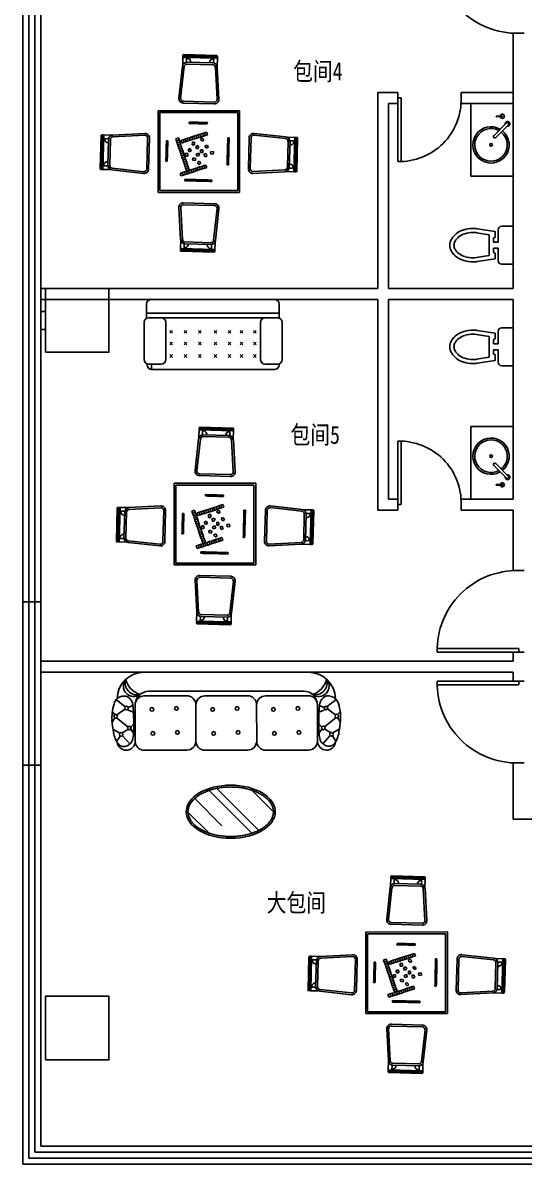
# Model space of a CAD drawing. Header units: millimetres. Extents: x 2680932 to 6187768, y 127588 to 383208.
# Drawn here: x 3069029 to 3074559, y 154127 to 166707 of the extents above; entities that cross this region are included whole.
import ezdxf

# ---------------------------------------------------------------- set-up
doc = ezdxf.new("R2010")
doc.units = ezdxf.units.MM
doc.header["$LTSCALE"] = 20
for name, color, linetype in [('3', 3, 'Continuous'), ('COLUMN', 9, 'Continuous'), ('CURTWALL', 4, 'Continuous'), ('WALL', 3, 'Continuous'), ('家具内线', 36, 'Continuous'), ('家具外线', 255, 'Continuous'), ('标注', 6, 'Continuous'), ('门窗', 73, 'Continuous')]:
    doc.layers.add(name, color=color, linetype=linetype)
doc.styles.add('DIM_FONT', font='simplex.shx', dxfattribs={"width": 0.8})
doc.styles.get("Standard").update_dxf_attribs({"font": '', "width": 0.8})
doc.styles.get('Standard').set_extended_font_data('YouYuan')

# ---------------------------------------------------------------- blocks, each defined once
blk = doc.blocks.new('_FZH')
blk.add_lwpolyline([(-0.5, -0.5), (0.5, -0.5), (0.5, 0.5), (-0.5, 0.5)], close=True)
blk = doc.blocks.new('MK-JJ-0519')
at = {"layer": '家具内线'}
for p, q in [((-127327, 69052), (-127051, 69313)), ((-127321, 69045), (-127045, 69307)), ((-127316, 69039), (-127040, 69301)), ((-127228, 69013), (-127021, 69209)), ((-127115, 69263), (-127094, 69241)), ((-126719, 68975), (-126981, 69210)), ((-126151, 68983), (-125876, 69203)), ((-125836, 69200), (-125640, 68994)), ((-125809, 69288), (-125548, 69012)), ((-125804, 69294), (-125542, 69018)), ((-125797, 69299), (-125536, 69023)), ((-125738, 69247), (-125760, 69226)), ((-127275, 69111), (-127254, 69089)), ((-125586, 69087), (-125608, 69066)), ((-127011, 68698), (-127231, 68973)), ((-126425, 69034), (-127033, 68426)), ((-126425, 69034), (-125817, 68426)), ((-126154, 68939), (-125918, 68691)), ((-125874, 68691), (-125639, 68953)), ((-126967, 68695), (-126719, 68930)), ((-126685, 68676), (-126667, 68693)), ((-126667, 68693), (-126649, 68710)), ((-126657, 68682), (-126667, 68693)), ((-126667, 68693), (-126657, 68682)), ((-126639, 68699), (-126657, 68682)), ((-126649, 68710), (-126631, 68727)), ((-126639, 68699), (-126649, 68710)), ((-126649, 68710), (-126639, 68699)), ((-126620, 68716), (-126639, 68699)), ((-126631, 68727), (-126613, 68744)), ((-126620, 68716), (-126631, 68727)), ((-126631, 68727), (-126620, 68716)), ((-126602, 68734), (-126620, 68716)), ((-126613, 68744), (-126594, 68762)), ((-126602, 68734), (-126613, 68744)), ((-126613, 68744), (-126602, 68734)), ((-126584, 68751), (-126602, 68734)), ((-126584, 68751), (-126594, 68762)), ((-126594, 68762), (-126584, 68751)), ((-126515, 68684), (-126504, 68706)), ((-126504, 68706), (-126477, 68693)), ((-126477, 68693), (-126504, 68706)), ((-126477, 68693), (-126488, 68671)), ((-126281, 68720), (-126270, 68730)), ((-126270, 68730), (-126281, 68720)), ((-126264, 68702), (-126281, 68720)), ((-126270, 68730), (-126253, 68712)), ((-126264, 68702), (-126253, 68712)), ((-126253, 68712), (-126264, 68702)), ((-126247, 68683), (-126264, 68702)), ((-126253, 68712), (-126236, 68694)), ((-126247, 68683), (-126236, 68694)), ((-126236, 68694), (-126247, 68683)), ((-126236, 68694), (-126218, 68676)), ((-126758, 68607), (-126740, 68624)), ((-126747, 68596), (-126758, 68607)), ((-126758, 68607), (-126747, 68596)), ((-126729, 68613), (-126747, 68596)), ((-126740, 68624), (-126721, 68641)), ((-126729, 68613), (-126740, 68624)), ((-126740, 68624), (-126729, 68613)), ((-126711, 68630), (-126729, 68613)), ((-126721, 68641), (-126703, 68658)), ((-126711, 68630), (-126721, 68641)), ((-126721, 68641), (-126711, 68630)), ((-126693, 68648), (-126711, 68630)), ((-126703, 68658), (-126685, 68676)), ((-126693, 68648), (-126703, 68658)), ((-126703, 68658), (-126693, 68648)), ((-126675, 68665), (-126693, 68648)), ((-126675, 68665), (-126685, 68676)), ((-126685, 68676), (-126675, 68665)), ((-126657, 68682), (-126675, 68665)), ((-126581, 68549), (-126570, 68572)), ((-126570, 68572), (-126559, 68594)), ((-126570, 68572), (-126543, 68558)), ((-126543, 68558), (-126570, 68572)), ((-126559, 68594), (-126548, 68617)), ((-126559, 68594), (-126532, 68581)), ((-126532, 68581), (-126559, 68594)), ((-126548, 68617), (-126537, 68639)), ((-126548, 68617), (-126521, 68603)), ((-126521, 68603), (-126548, 68617)), ((-126532, 68581), (-126543, 68558)), ((-126537, 68639), (-126526, 68661)), ((-126537, 68639), (-126510, 68626)), ((-126510, 68626), (-126537, 68639)), ((-126521, 68603), (-126532, 68581)), ((-126526, 68661), (-126515, 68684)), ((-126526, 68661), (-126499, 68648)), ((-126499, 68648), (-126526, 68661)), ((-126510, 68626), (-126521, 68603)), ((-126515, 68684), (-126488, 68671)), ((-126488, 68671), (-126515, 68684)), ((-126499, 68648), (-126510, 68626)), ((-126488, 68671), (-126499, 68648)), ((-126492, 68625), (-126478, 68652)), ((-126469, 68614), (-126492, 68625)), ((-126478, 68652), (-126456, 68641)), ((-126456, 68641), (-126469, 68614)), ((-126469, 68614), (-126456, 68641)), ((-126447, 68602), (-126469, 68614)), ((-126456, 68641), (-126433, 68629)), ((-126433, 68629), (-126447, 68602)), ((-126447, 68602), (-126433, 68629)), ((-126425, 68591), (-126447, 68602)), ((-126433, 68629), (-126411, 68618)), ((-126411, 68618), (-126425, 68591)), ((-126425, 68591), (-126411, 68618)), ((-126403, 68580), (-126425, 68591)), ((-126411, 68618), (-126389, 68606)), ((-126389, 68606), (-126403, 68580)), ((-126403, 68580), (-126389, 68606)), ((-126380, 68568), (-126403, 68580)), ((-126389, 68606), (-126367, 68595)), ((-126367, 68595), (-126380, 68568)), ((-126380, 68568), (-126367, 68595)), ((-126358, 68557), (-126380, 68568)), ((-126367, 68595), (-126344, 68584)), ((-126344, 68584), (-126358, 68557)), ((-126358, 68557), (-126344, 68584)), ((-126344, 68584), (-126322, 68572)), ((-126322, 68572), (-126336, 68545)), ((-126336, 68545), (-126322, 68572)), ((-126322, 68572), (-126300, 68561)), ((-126229, 68665), (-126247, 68683)), ((-126229, 68665), (-126218, 68676)), ((-126218, 68676), (-126229, 68665)), ((-126212, 68647), (-126229, 68665)), ((-126218, 68676), (-126201, 68658)), ((-126212, 68647), (-126201, 68658)), ((-126201, 68658), (-126212, 68647)), ((-126195, 68629), (-126212, 68647)), ((-126201, 68658), (-126184, 68639)), ((-126195, 68629), (-126184, 68639)), ((-126184, 68639), (-126195, 68629)), ((-126178, 68611), (-126195, 68629)), ((-126184, 68639), (-126167, 68621)), ((-126178, 68611), (-126167, 68621)), ((-126167, 68621), (-126178, 68611)), ((-126161, 68593), (-126178, 68611)), ((-126167, 68621), (-126150, 68603)), ((-126161, 68593), (-126150, 68603)), ((-126150, 68603), (-126161, 68593)), ((-126143, 68575), (-126161, 68593)), ((-126150, 68603), (-126132, 68585)), ((-126143, 68575), (-126132, 68585)), ((-126132, 68585), (-126143, 68575)), ((-126648, 68415), (-126637, 68437)), ((-126637, 68437), (-126626, 68460)), ((-126637, 68437), (-126610, 68424)), ((-126610, 68424), (-126637, 68437)), ((-126626, 68460), (-126615, 68482)), ((-126626, 68460), (-126599, 68446)), ((-126599, 68446), (-126626, 68460)), ((-126615, 68482), (-126604, 68504)), ((-126615, 68482), (-126588, 68469)), ((-126588, 68469), (-126615, 68482)), ((-126599, 68446), (-126610, 68424)), ((-126604, 68504), (-126592, 68527)), ((-126604, 68504), (-126577, 68491)), ((-126577, 68491), (-126604, 68504)), ((-126588, 68469), (-126599, 68446)), ((-126592, 68527), (-126581, 68549)), ((-126592, 68527), (-126566, 68514)), ((-126566, 68514), (-126592, 68527)), ((-126577, 68491), (-126588, 68469)), ((-126581, 68549), (-126555, 68536)), ((-126555, 68536), (-126581, 68549)), ((-126566, 68514), (-126577, 68491)), ((-126555, 68536), (-126566, 68514)), ((-126564, 68495), (-126542, 68515)), ((-126546, 68477), (-126564, 68495)), ((-126543, 68558), (-126555, 68536)), ((-126525, 68497), (-126546, 68477)), ((-126542, 68515), (-126525, 68497)), ((-126502, 68498), (-126493, 68526)), ((-126479, 68490), (-126502, 68498)), ((-126493, 68526), (-126469, 68518)), ((-126469, 68518), (-126479, 68490)), ((-126423, 68529), (-126401, 68550)), ((-126406, 68511), (-126423, 68529)), ((-126422, 68477), (-126394, 68488)), ((-126412, 68454), (-126422, 68477)), ((-126384, 68465), (-126412, 68454)), ((-126384, 68532), (-126406, 68511)), ((-126401, 68550), (-126384, 68532)), ((-126394, 68488), (-126384, 68465)), ((-126336, 68545), (-126358, 68557)), ((-126314, 68534), (-126336, 68545)), ((-126317, 68508), (-126292, 68510)), ((-126314, 68478), (-126317, 68508)), ((-126300, 68561), (-126314, 68534)), ((-126314, 68534), (-126300, 68561)), ((-126291, 68523), (-126314, 68534)), ((-126290, 68480), (-126314, 68478)), ((-126300, 68561), (-126278, 68549)), ((-126292, 68510), (-126290, 68480)), ((-126278, 68549), (-126291, 68523)), ((-126291, 68523), (-126278, 68549)), ((-126269, 68511), (-126291, 68523)), ((-126278, 68549), (-126255, 68538)), ((-126255, 68538), (-126269, 68511)), ((-126269, 68511), (-126255, 68538)), ((-126247, 68500), (-126269, 68511)), ((-126255, 68538), (-126233, 68527)), ((-126233, 68527), (-126247, 68500)), ((-126247, 68500), (-126233, 68527)), ((-126225, 68488), (-126247, 68500)), ((-126233, 68527), (-126211, 68515)), ((-126211, 68515), (-126225, 68488)), ((-126225, 68488), (-126211, 68515)), ((-127033, 68426), (-126425, 67818)), ((-126751, 68318), (-126762, 68308)), ((-126762, 68308), (-126751, 68318)), ((-126754, 68375), (-126741, 68402)), ((-126732, 68364), (-126754, 68375)), ((-126751, 68318), (-126734, 68300)), ((-126741, 68402), (-126718, 68391)), ((-126732, 68364), (-126718, 68391)), ((-126718, 68391), (-126732, 68364)), ((-126710, 68353), (-126732, 68364)), ((-126718, 68391), (-126696, 68379)), ((-126710, 68353), (-126696, 68379)), ((-126696, 68379), (-126710, 68353)), ((-126687, 68341), (-126710, 68353)), ((-126696, 68379), (-126674, 68368)), ((-126687, 68341), (-126674, 68368)), ((-126674, 68368), (-126687, 68341)), ((-126665, 68330), (-126687, 68341)), ((-126674, 68368), (-126652, 68357)), ((-126670, 68370), (-126659, 68392)), ((-126670, 68370), (-126643, 68357)), ((-126643, 68357), (-126670, 68370)), ((-126665, 68330), (-126652, 68357)), ((-126652, 68357), (-126665, 68330)), ((-126643, 68318), (-126665, 68330)), ((-126659, 68392), (-126648, 68415)), ((-126659, 68392), (-126632, 68379)), ((-126632, 68379), (-126659, 68392)), ((-126652, 68357), (-126629, 68345)), ((-126648, 68415), (-126621, 68401)), ((-126621, 68401), (-126648, 68415)), ((-126632, 68379), (-126643, 68357)), ((-126643, 68318), (-126629, 68345)), ((-126629, 68345), (-126643, 68318)), ((-126621, 68307), (-126643, 68318)), ((-126621, 68401), (-126632, 68379)), ((-126629, 68345), (-126607, 68334)), ((-126610, 68424), (-126621, 68401)), ((-126621, 68307), (-126607, 68334)), ((-126607, 68334), (-126621, 68307)), ((-126607, 68334), (-126585, 68322)), ((-126598, 68296), (-126585, 68322)), ((-126585, 68322), (-126598, 68296)), ((-126585, 68322), (-126563, 68311)), ((-126576, 68284), (-126563, 68311)), ((-126563, 68311), (-126576, 68284)), ((-126563, 68311), (-126540, 68300)), ((-126540, 68409), (-126518, 68422)), ((-126524, 68383), (-126540, 68409)), ((-126503, 68396), (-126524, 68383)), ((-126524, 68320), (-126522, 68350)), ((-126499, 68318), (-126524, 68320)), ((-126522, 68350), (-126497, 68348)), ((-126518, 68422), (-126503, 68396)), ((-126497, 68348), (-126499, 68318)), ((-126477, 68404), (-126464, 68426)), ((-126451, 68389), (-126477, 68404)), ((-126464, 68426), (-126438, 68411)), ((-126438, 68411), (-126451, 68389)), ((-125817, 68426), (-126425, 67818)), ((-126420, 68338), (-126406, 68365)), ((-126398, 68326), (-126420, 68338)), ((-126419, 68405), (-126397, 68426)), ((-126401, 68387), (-126419, 68405)), ((-126406, 68365), (-126384, 68353)), ((-126380, 68408), (-126401, 68387)), ((-126384, 68353), (-126398, 68326)), ((-126397, 68426), (-126380, 68408)), ((-126351, 68311), (-126335, 68331)), ((-126328, 68292), (-126351, 68311)), ((-126342, 68414), (-126318, 68420)), ((-126334, 68385), (-126342, 68414)), ((-126335, 68331), (-126312, 68311)), ((-126310, 68391), (-126334, 68385)), ((-126312, 68311), (-126328, 68292)), ((-126318, 68420), (-126310, 68391)), ((-126745, 68290), (-126762, 68308)), ((-126734, 68300), (-126745, 68290)), ((-126745, 68290), (-126734, 68300)), ((-126727, 68272), (-126745, 68290)), ((-126734, 68300), (-126716, 68282)), ((-126716, 68282), (-126727, 68272)), ((-126727, 68272), (-126716, 68282)), ((-126710, 68254), (-126727, 68272)), ((-126716, 68282), (-126699, 68264)), ((-126699, 68264), (-126710, 68254)), ((-126710, 68254), (-126699, 68264)), ((-126693, 68235), (-126710, 68254)), ((-126699, 68264), (-126682, 68246)), ((-126682, 68246), (-126693, 68235)), ((-126693, 68235), (-126682, 68246)), ((-126676, 68217), (-126693, 68235)), ((-126682, 68246), (-126665, 68228)), ((-126665, 68228), (-126676, 68217)), ((-126676, 68217), (-126665, 68228)), ((-126658, 68199), (-126676, 68217)), ((-126665, 68228), (-126648, 68210)), ((-126648, 68210), (-126658, 68199)), ((-126658, 68199), (-126648, 68210)), ((-126641, 68181), (-126658, 68199)), ((-126648, 68210), (-126630, 68191)), ((-126630, 68191), (-126641, 68181)), ((-126641, 68181), (-126630, 68191)), ((-126630, 68191), (-126613, 68173)), ((-126598, 68296), (-126621, 68307)), ((-126576, 68284), (-126598, 68296)), ((-126554, 68273), (-126576, 68284)), ((-126554, 68273), (-126540, 68300)), ((-126540, 68300), (-126554, 68273)), ((-126532, 68261), (-126554, 68273)), ((-126540, 68300), (-126518, 68288)), ((-126532, 68261), (-126518, 68288)), ((-126518, 68288), (-126532, 68261)), ((-126509, 68250), (-126532, 68261)), ((-126518, 68288), (-126496, 68277)), ((-126509, 68250), (-126496, 68277)), ((-126496, 68277), (-126509, 68250)), ((-126487, 68239), (-126509, 68250)), ((-126496, 68277), (-126474, 68265)), ((-126487, 68239), (-126474, 68265)), ((-126474, 68265), (-126487, 68239)), ((-126236, 68170), (-126218, 68187)), ((-126218, 68187), (-126200, 68204)), ((-126218, 68187), (-126207, 68176)), ((-126207, 68176), (-126218, 68187)), ((-126189, 68193), (-126207, 68176)), ((-126200, 68204), (-126181, 68222)), ((-126200, 68204), (-126189, 68193)), ((-126189, 68193), (-126200, 68204)), ((-126171, 68211), (-126189, 68193)), ((-126181, 68222), (-126163, 68239)), ((-126181, 68222), (-126171, 68211)), ((-126171, 68211), (-126181, 68222)), ((-126153, 68228), (-126171, 68211)), ((-126163, 68239), (-126145, 68256)), ((-126163, 68239), (-126153, 68228)), ((-126153, 68228), (-126163, 68239)), ((-126135, 68245), (-126153, 68228)), ((-126145, 68256), (-126127, 68273)), ((-126145, 68256), (-126135, 68245)), ((-126135, 68245), (-126145, 68256)), ((-126117, 68262), (-126135, 68245)), ((-126127, 68273), (-126109, 68290)), ((-126127, 68273), (-126117, 68262)), ((-126117, 68262), (-126127, 68273)), ((-126098, 68279), (-126117, 68262)), ((-126109, 68290), (-126091, 68308)), ((-126109, 68290), (-126098, 68279)), ((-126098, 68279), (-126109, 68290)), ((-126080, 68297), (-126098, 68279)), ((-126091, 68308), (-126080, 68297)), ((-126080, 68297), (-126091, 68308)), ((-127002, 68130), (-127238, 67868)), ((-126723, 67882), (-126958, 68130)), ((-126624, 68163), (-126641, 68181)), ((-126613, 68173), (-126624, 68163)), ((-126624, 68163), (-126613, 68173)), ((-126607, 68145), (-126624, 68163)), ((-126613, 68173), (-126596, 68155)), ((-126596, 68155), (-126607, 68145)), ((-126607, 68145), (-126596, 68155)), ((-126590, 68127), (-126607, 68145)), ((-126596, 68155), (-126579, 68137)), ((-126579, 68137), (-126590, 68127)), ((-126590, 68127), (-126579, 68137)), ((-126572, 68108), (-126590, 68127)), ((-126579, 68137), (-126562, 68119)), ((-126562, 68119), (-126572, 68108)), ((-126572, 68108), (-126562, 68119)), ((-126555, 68090), (-126572, 68108)), ((-126562, 68119), (-126544, 68101)), ((-126544, 68101), (-126555, 68090)), ((-126555, 68090), (-126544, 68101)), ((-126308, 68101), (-126290, 68118)), ((-126308, 68101), (-126298, 68090)), ((-126298, 68090), (-126308, 68101)), ((-126280, 68107), (-126298, 68090)), ((-126290, 68118), (-126272, 68136)), ((-126290, 68118), (-126280, 68107)), ((-126280, 68107), (-126290, 68118)), ((-126262, 68125), (-126280, 68107)), ((-126272, 68136), (-126254, 68153)), ((-126272, 68136), (-126262, 68125)), ((-126262, 68125), (-126272, 68136)), ((-126244, 68142), (-126262, 68125)), ((-126254, 68153), (-126236, 68170)), ((-126254, 68153), (-126244, 68142)), ((-126244, 68142), (-126254, 68153)), ((-126225, 68159), (-126244, 68142)), ((-126236, 68170), (-126225, 68159)), ((-126225, 68159), (-126236, 68170)), ((-126207, 68176), (-126225, 68159)), ((-125910, 68126), (-126158, 67891)), ((-125866, 68123), (-125646, 67848)), ((-127067, 67533), (-127329, 67809)), ((-127041, 67621), (-127237, 67828)), ((-126726, 67838), (-127001, 67618)), ((-126158, 67847), (-125896, 67611)), ((-125649, 67808), (-125855, 67612)), ((-127080, 67522), (-127341, 67798)), ((-127073, 67528), (-127335, 67804)), ((-127291, 67734), (-127269, 67755)), ((-125561, 67782), (-125837, 67520)), ((-125555, 67776), (-125831, 67514)), ((-125550, 67769), (-125826, 67508)), ((-125602, 67710), (-125623, 67732)), ((-127139, 67574), (-127117, 67595)), ((-125762, 67558), (-125783, 67580))]:
    blk.add_line(p, q, dxfattribs=at)
for centre, start, end in [((-127001, 69187), 48.0448, 133.4806), ((-125857, 69179), 43.4806, 128.7209), ((-127207, 68992), 133.4806, 218.7209), ((-126739, 68952), 313.4806, 48.0448), ((-126132, 68959), 128.7209, 223.4806), ((-125662, 68973), 318.0448, 43.4806), ((-126987, 68717), 218.7209, 313.4806), ((-125897, 68711), 223.4806, 318.0448), ((-126980, 68110), 43.4806, 138.0448), ((-125890, 68104), 38.7209, 133.4806), ((-127215, 67848), 138.0448, 223.4806), ((-126745, 67862), 308.7209, 43.4806), ((-126138, 67869), 133.4806, 228.0448), ((-125670, 67830), 313.4806, 38.7209), ((-127019, 67642), 223.4806, 308.7209), ((-125876, 67634), 228.0448, 313.4806)]:
    blk.add_arc(centre, 30, start, end, dxfattribs=at)
at = {"layer": '家具外线'}
for p, q in [((-127326, 69063), (-127064, 69311)), ((-127305, 69041), (-127043, 69289)), ((-127242, 69028), (-127035, 69224)), ((-127065, 69268), (-127029, 69230)), ((-127050, 69311), (-127042, 69303)), ((-126969, 69226), (-127044, 69305)), ((-126706, 68989), (-126967, 69225)), ((-126163, 68998), (-125889, 69218)), ((-125877, 69225), (-125808, 69290)), ((-125788, 69255), (-125826, 69218)), ((-125821, 69214), (-125625, 69007)), ((-125808, 69291), (-125800, 69298)), ((-125808, 69277), (-125560, 69015)), ((-125786, 69298), (-125538, 69036)), ((-127319, 69041), (-127326, 69049)), ((-127253, 68972), (-127312, 69034)), ((-127283, 69061), (-127246, 69023)), ((-127026, 68686), (-127246, 68960)), ((-126425, 69062), (-127061, 68426)), ((-126425, 69062), (-125788, 68426)), ((-125860, 68678), (-125624, 68939)), ((-125623, 68942), (-125544, 69016)), ((-125581, 69037), (-125619, 69001)), ((-125538, 69022), (-125546, 69015)), ((-127120, 68836), (-127121, 68836)), ((-126953, 68681), (-126705, 68916)), ((-126168, 68925), (-125933, 68677)), ((-127061, 68426), (-126425, 67790)), ((-125788, 68426), (-126425, 67790)), ((-127017, 68143), (-127252, 67882)), ((-126709, 67896), (-126944, 68144)), ((-125924, 68140), (-126172, 67905)), ((-125851, 68135), (-125631, 67861)), ((-127339, 67799), (-127331, 67807)), ((-127324, 67813), (-127253, 67880)), ((-127069, 67544), (-127317, 67806)), ((-127296, 67784), (-127258, 67820)), ((-127056, 67607), (-127252, 67814)), ((-126714, 67823), (-126988, 67603)), ((-126171, 67832), (-125910, 67597)), ((-125624, 67849), (-125559, 67780)), ((-127091, 67523), (-127339, 67785)), ((-126864, 67729), (-126864, 67728)), ((-125635, 67793), (-125842, 67597)), ((-125572, 67780), (-125834, 67532)), ((-125551, 67758), (-125813, 67510)), ((-125594, 67760), (-125631, 67798)), ((-125558, 67780), (-125551, 67772)), ((-127089, 67566), (-127051, 67603)), ((-127000, 67596), (-127069, 67531)), ((-125841, 67525), (-125908, 67596)), ((-125812, 67553), (-125848, 67591)), ((-127069, 67530), (-127077, 67523)), ((-125827, 67510), (-125834, 67518))]:
    blk.add_line(p, q, dxfattribs=at)
for centre, radius, start, end in [((-127028, 69230), 46, 133.4806, 220.2099), ((-127057, 69304), 10, 43.4806, 133.4806), ((-127050, 69296), 10, 313.4806, 43.4806), ((-127001, 69187), 50, 48.0448, 133.4806), ((-125857, 69179), 50, 43.4806, 128.7209), ((-125801, 69284), 10, 133.4806, 223.4806), ((-125793, 69291), 10, 43.4806, 133.4806), ((-125825, 69218), 46.2, 310.815, 46.8804), ((-127246, 69024), 46.2, 40.815, 136.8804), ((-127319, 69056), 10, 133.4806, 223.4806), ((-127311, 69048), 10, 223.4806, 313.4806), ((-127207, 68992), 50, 133.4806, 218.7209), ((-126739, 68952), 50, 313.4806, 48.0448), ((-126132, 68959), 50, 128.7209, 223.4806), ((-125619, 69002), 44.5, 134.516, 137.1597), ((-125619, 69000), 46, 43.4806, 130.2099), ((-125662, 68973), 50, 318.0448, 43.4806), ((-125553, 69022), 10, 223.4806, 313.4806), ((-125545, 69029), 10, 313.4806, 43.4806), ((-126987, 68717), 50, 218.7209, 313.4806), ((-125897, 68711), 50, 223.4806, 318.0448), ((-126980, 68110), 50, 43.4806, 138.0448), ((-125890, 68104), 50, 38.7209, 133.4806), ((-127324, 67799), 10, 43.4806, 133.4806), ((-127215, 67848), 50, 138.0448, 223.4806), ((-126745, 67862), 50, 308.7209, 43.4806), ((-126138, 67869), 50, 133.4806, 228.0448), ((-125670, 67830), 50, 313.4806, 38.7209), ((-127332, 67792), 10, 133.4806, 223.4806), ((-127258, 67821), 46, 223.4806, 310.2099), ((-127257, 67819), 44.5, 314.516, 317.1597), ((-125631, 67797), 46.2, 220.815, 316.8804), ((-125565, 67773), 10, 43.4806, 133.4806), ((-125558, 67766), 10, 313.4806, 43.4806), ((-127052, 67603), 46.2, 130.815, 226.8804), ((-127019, 67642), 50, 223.4806, 308.7209), ((-125876, 67634), 50, 228.0448, 313.4806), ((-125849, 67591), 46, 313.4806, 40.2099), ((-127083, 67530), 10, 223.4806, 313.4806), ((-127076, 67538), 10, 313.4806, 43.4806), ((-125827, 67525), 10, 133.4806, 223.4806), ((-125820, 67517), 10, 223.4806, 313.4806)]:
    blk.add_arc(centre, radius, start, end, dxfattribs=at)
blk = doc.blocks.new('MK-DJ-0278')
at = {"layer": '家具内线'}
blk.add_circle((24765, 2215), 15, dxfattribs=at)
blk.add_arc((24765, 2215), 180, 151.2087, 141.4577, dxfattribs=at)
at = {"layer": '家具外线'}
for p, q in [((24685, 2267), (24543, 2408)), ((24447, 2271), (24447, 2340)), ((24447, 2340), (24454, 2340)), ((24454, 2271), (24447, 2271)), ((24454, 2340), (24454, 2271)), ((24522, 2387), (24664, 2246))]:
    blk.add_line(p, q, dxfattribs=at)
for centre, radius, start, end in [((24533, 2398), 26.1, 350.0496, 279.9504), ((24533, 2398), 15, 45, 225), ((24765, 2215), 200, 149.5499, 140.8096), ((24450, 2340), 22.9, 278.934, 261.066), ((24674, 2256), 15, 225, 45)]:
    blk.add_arc(centre, radius, start, end, dxfattribs=at)
blk = doc.blocks.new('MK-DJ-0474')
at = {"layer": '家具外线'}
for p, q in [((27026, 4946), (26996, 5143)), ((27026, 4946), (26996, 5143)), ((27063, 5009), (27041, 5149)), ((27314, 5151), (27290, 5009)), ((27359, 5145), (27329, 4946)), ((27359, 5145), (27329, 4946)), ((27359, 5145), (27359, 5145)), ((27359, 5145), (27359, 5145)), ((27010, 4912), (27145, 4912)), ((27010, 4912), (27145, 4912)), ((27093, 4946), (27026, 4946)), ((27093, 4946), (27026, 4946)), ((27063, 5009), (27063, 5009)), ((27190, 5009), (27063, 5009)), ((27098, 4964), (27093, 4946)), ((27098, 4964), (27093, 4946)), ((27145, 4964), (27098, 4964)), ((27145, 4964), (27098, 4964)), ((27145, 4912), (27145, 4964)), ((27145, 4912), (27145, 4964)), ((27290, 5009), (27190, 5009)), ((27190, 5009), (27190, 5009)), ((27260, 4964), (27212, 4964)), ((27212, 4964), (27212, 4912)), ((27260, 4964), (27212, 4964)), ((27212, 4964), (27212, 4912)), ((27212, 4912), (27348, 4912)), ((27212, 4912), (27348, 4912)), ((27267, 4946), (27260, 4964)), ((27267, 4946), (27260, 4964)), ((27329, 4946), (27267, 4946)), ((27329, 4946), (27267, 4946)), ((27290, 5009), (27290, 5009)), ((26970, 4744), (26970, 4872)), ((26970, 4744), (26970, 4872)), ((27388, 4872), (27388, 4744)), ((27388, 4872), (27388, 4744)), ((27388, 4744), (26970, 4744)), ((27388, 4744), (26970, 4744))]:
    blk.add_line(p, q, dxfattribs=at)
for centre, radius, start, end in [((27211, 5251), 201, 119.5446, 143.8717), ((27211, 5251), 201, 119.5446, 143.8717), ((27178, 5309), 135, 89.7075, 119.5446), ((27178, 5309), 135, 89.7075, 119.5446), ((27178, 5309), 135, 59.8705, 89.7075), ((27178, 5309), 135, 59.8705, 89.7075), ((27145, 5252), 201, 35.5434, 59.8705), ((27145, 5252), 201, 35.5434, 59.8705), ((27345, 5188), 352, 163.0538, 179.7075), ((27345, 5188), 352, 163.0538, 179.7075), ((27263, 5214), 266, 143.8717, 163.0538), ((27263, 5214), 266, 143.8717, 163.0538), ((27263, 5214), 221, 143.8717, 163.0538), ((27211, 5251), 156, 119.5446, 143.8717), ((27178, 5309), 89.9, 89.7075, 119.5446), ((27178, 5309), 89.9, 59.8705, 89.7075), ((27145, 5252), 156, 35.5434, 59.8705), ((27092, 5214), 221, 16.3613, 35.5434), ((27092, 5214), 266, 16.3613, 35.5434), ((27092, 5214), 266, 16.3613, 35.5434), ((27010, 5190), 352, 359.7075, 16.3613), ((27010, 5190), 352, 359.7075, 16.3613), ((27345, 5188), 352, 179.7075, 187.4876), ((27345, 5188), 352, 179.7075, 187.4876), ((27345, 5188), 307, 163.0538, 179.7075), ((27345, 5188), 307, 179.7075, 187.4186), ((27010, 5190), 307, 359.7075, 16.3613), ((27010, 5190), 307, 352.6085, 359.7075), ((27010, 5190), 352, 352.5404, 359.7075), ((27010, 5190), 352, 352.5404, 359.7075), ((27010, 4872), 40, 90, 180), ((27010, 4872), 40, 90, 180), ((27348, 4872), 40, 0, 90), ((27348, 4872), 40, 0, 90)]:
    blk.add_arc(centre, radius, start, end, dxfattribs=at)
blk = doc.blocks.new('MK-JJ-0362')
at = {"layer": '家具内线'}
for p, q in [((-139115, 102317, -343), (-139115, 102258, -343)), ((-138883, 102153, -343), (-138913, 102184, -343)), ((-138913, 102153, -343), (-138883, 102184, -343)), ((-138755, 102153, -343), (-138725, 102184, -343)), ((-138725, 102153, -343), (-138755, 102184, -343)), ((-138567, 102153, -343), (-138598, 102184, -343)), ((-138598, 102153, -343), (-138567, 102184, -343)), ((-138394, 102153, -343), (-138424, 102184, -343)), ((-138424, 102153, -343), (-138394, 102184, -343)), ((-138241, 102153, -343), (-138271, 102184, -343)), ((-138271, 102153, -343), (-138241, 102184, -343)), ((-138109, 102153, -343), (-138139, 102184, -343)), ((-138139, 102153, -343), (-138109, 102184, -343)), ((-137961, 102153, -343), (-137991, 102184, -343)), ((-137991, 102153, -343), (-137961, 102184, -343)), ((-138883, 102016, -343), (-138913, 102046, -343)), ((-138913, 102016, -343), (-138883, 102046, -343)), ((-138725, 102016, -343), (-138755, 102046, -343)), ((-138755, 102016, -343), (-138725, 102046, -343)), ((-138567, 102016, -343), (-138598, 102046, -343)), ((-138598, 102016, -343), (-138567, 102046, -343)), ((-138394, 102016, -343), (-138424, 102046, -343)), ((-138424, 102016, -343), (-138394, 102046, -343)), ((-138241, 102016, -343), (-138271, 102046, -343)), ((-138271, 102016, -343), (-138241, 102046, -343)), ((-138139, 102016, -343), (-138109, 102046, -343)), ((-138109, 102016, -343), (-138139, 102046, -343)), ((-137961, 102016, -343), (-137991, 102046, -343)), ((-137991, 102016, -343), (-137961, 102046, -343)), ((-138883, 101889, -343), (-138913, 101919, -343)), ((-138913, 101889, -343), (-138883, 101919, -343)), ((-138725, 101889, -343), (-138755, 101919, -343)), ((-138755, 101889, -343), (-138725, 101919, -343)), ((-138567, 101889, -343), (-138598, 101919, -343)), ((-138598, 101889, -343), (-138567, 101919, -343)), ((-138394, 101889, -343), (-138424, 101919, -343)), ((-138424, 101889, -343), (-138394, 101919, -343)), ((-138241, 101889, -343), (-138271, 101919, -343)), ((-138271, 101889, -343), (-138241, 101919, -343)), ((-138139, 101889, -343), (-138109, 101919, -343)), ((-138109, 101889, -343), (-138139, 101919, -343)), ((-137961, 101889, -343), (-137991, 101919, -343)), ((-137991, 101889, -343), (-137961, 101919, -343)), ((-137709, 101697, -343), (-139170, 101697, -343))]:
    blk.add_line(p, q, dxfattribs=at)
at = {"layer": '家具外线'}
for p, q in [((-137759, 102317, -343), (-139115, 102317, -343)), ((-139198, 101797, -343), (-139198, 102208, -343)), ((-139165, 102258, -343), (-139165, 102267, -343)), ((-139165, 102258, -343), (-139165, 102267, -343)), ((-139148, 102258, -343), (-139009, 102258, -343)), ((-138959, 102208, -343), (-138959, 101797, -343)), ((-137915, 102208, -343), (-137915, 101797, -343)), ((-137725, 102258, -343), (-137865, 102258, -343)), ((-137709, 102258, -343), (-137709, 102267, -343)), ((-137675, 101797, -343), (-137675, 102208, -343)), ((-139170, 101597, -343), (-139170, 101750, -343)), ((-139009, 101747, -343), (-139148, 101747, -343)), ((-137709, 101747, -343), (-139115, 101747, -343)), ((-137865, 101747, -343), (-137725, 101747, -343)), ((-137709, 101747, -343), (-137709, 101597, -343)), ((-137759, 101547, -343), (-139120, 101547, -343))]:
    blk.add_line(p, q, dxfattribs=at)
for centre, start, end in [((-139115, 102267, -343), 90, 180), ((-137759, 102267, -343), 0, 90), ((-139148, 102208, -343), 90, 180), ((-139148, 102208, -343), 90, 180), ((-139009, 102208, -343), 0, 90), ((-137865, 102208, -343), 90, 180), ((-137725, 102208, -343), 0, 90), ((-139148, 101797, -343), 180, 270), ((-139009, 101797, -343), 270, 0), ((-137865, 101797, -343), 180, 270), ((-137725, 101797, -343), 270, 0), ((-139120, 101597, -343), 180, 270), ((-137759, 101597, -343), 270, 0)]:
    blk.add_arc(centre, 50, start, end, dxfattribs=at)
at = {"layer": '家具外线', "style": 'DIM_FONT', "width": 0.8, "flags": 9}
for tag in ['XSIZE', 'YSIZE']:
    blk.add_attdef(tag, (-138140, 101547, -343), '', height=0.5, dxfattribs=at)
blk = doc.blocks.new('MK-JJ-0733')
at = {"layer": '家具内线'}
for p, q in [((-127887, 26085), (-127847, 26025)), ((-127822, 26022), (-127742, 26112)), ((-125532, 26021), (-125612, 26111)), ((-125468, 26083), (-125507, 26023)), ((-127922, 25953), (-127852, 25993)), ((-127887, 25825), (-127762, 25922)), ((-127827, 25990), (-127762, 25952)), ((-127732, 25952), (-127702, 25992)), ((-127730, 25927), (-127698, 25892)), ((-125625, 25926), (-125657, 25891)), ((-125622, 25951), (-125652, 25991)), ((-125528, 25988), (-125592, 25951)), ((-125468, 25823), (-125592, 25921)), ((-125432, 25950), (-125502, 25991)), ((-127936, 25874), (-127908, 25825)), ((-127884, 25793), (-127795, 25728)), ((-125472, 25791), (-125561, 25726)), ((-125419, 25872), (-125447, 25823)), ((-127935, 25761), (-127904, 25789)), ((-127892, 25624), (-127793, 25702)), ((-127767, 25735), (-127701, 25762)), ((-127759, 25711), (-127707, 25690)), ((-125588, 25733), (-125654, 25761)), ((-125597, 25709), (-125648, 25689)), ((-125464, 25622), (-125563, 25701)), ((-125421, 25759), (-125451, 25786))]:
    blk.add_line(p, q, dxfattribs=at)
for centre in [(-127837, 26008), (-127747, 25937), (-127487, 25997), (-127217, 25986), (-126817, 25997), (-126547, 25986), (-126147, 25997), (-125877, 25986), (-125607, 25936), (-125517, 26006), (-127898, 25808), (-125458, 25805), (-127778, 25717), (-127498, 25732), (-127228, 25721), (-126828, 25732), (-126558, 25721), (-126158, 25732), (-125888, 25721), (-125578, 25716)]:
    blk.add_circle(centre, 20, dxfattribs=at)
for centre, radius, start, end in [((-127698, 25475), 115, 52.8998, 220.7729), ((-127662, 25441), 130, 75.4469, 198.2259), ((-127662, 25441), 130, 75.4469, 198.2259), ((-127568, 25353), 222, 105.9638, 167.709), ((-125658, 25474), 115, 319.0021, 126.8751), ((-125695, 25440), 130, 341.5491, 104.3281), ((-125695, 25440), 130, 341.5491, 104.3281), ((-125789, 25352), 222, 12.066, 73.8112)]:
    blk.add_arc(centre, radius, start, end, dxfattribs=at)
at = {"layer": '家具外线'}
for p, q in [((-127784, 26181), (-127784, 26181)), ((-127782, 26182), (-127782, 26182)), ((-127112, 26181), (-127582, 26182)), ((-126442, 26181), (-126912, 26182)), ((-125772, 26181), (-126242, 26182)), ((-125574, 26179), (-125574, 26179)), ((-125572, 26181), (-125572, 26181)), ((-127682, 26082), (-127683, 25682)), ((-127683, 25682), (-127682, 26082)), ((-127012, 26082), (-127013, 25682)), ((-127013, 25681), (-127012, 26081)), ((-126342, 26082), (-126343, 25682)), ((-126343, 25681), (-126342, 26081)), ((-125673, 25681), (-125672, 26081)), ((-125672, 26081), (-125673, 25681)), ((-127583, 25582), (-127113, 25581)), ((-126913, 25582), (-126443, 25581)), ((-126243, 25582), (-125773, 25581)), ((-125823, 25531), (-127533, 25532)), ((-127584, 25322), (-125774, 25321))]:
    blk.add_line(p, q, dxfattribs=at)
for centre, radius, start, end in [((-127782, 26082), 100, 89.8875, 173.6605), ((-127782, 26082), 100, 359.8875, 89.8875), ((-127582, 26082), 100, 89.8875, 179.8875), ((-127112, 26081), 100, 359.8875, 89.8875), ((-126912, 26082), 100, 89.8875, 179.8875), ((-126442, 26081), 100, 359.8875, 89.8875), ((-126242, 26082), 100, 89.8875, 179.8875), ((-125772, 26081), 100, 359.8875, 89.8875), ((-125572, 26081), 100, 89.8875, 179.8875), ((-125572, 26081), 100, 6.1144, 89.8875), ((-127565, 25923), 361, 158.873, 169.8795), ((-127691, 25971), 227, 146.1974, 158.873), ((-127775, 26027), 126, 129.1382, 146.1974), ((-127810, 26071), 69.4, 89.8875, 129.1382), ((-127810, 26046), 94.6, 56.4603, 89.8875), ((-127838, 26003), 146, 38.5473, 56.4603), ((-127784, 26046), 76.3, 13.6986, 38.5473), ((-128025, 25988), 324, 3.0673, 13.6986), ((-125329, 25985), 324, 166.0763, 176.7077), ((-125570, 26045), 76.3, 141.2277, 166.0763), ((-125516, 26001), 146, 123.3147, 141.2277), ((-125544, 26044), 94.6, 89.8875, 123.3147), ((-125544, 26069), 69.4, 50.6368, 89.8875), ((-125580, 26026), 126, 33.5776, 50.6368), ((-125664, 25970), 227, 20.902, 33.5776), ((-125790, 25922), 361, 9.8955, 20.902), ((-126504, 25733), 1439, 169.8795, 175.3883), ((-129899, 25887), 2201, 358.9901, 3.0673), ((-123456, 25877), 2201, 176.7077, 180.7849), ((-126852, 25737), 1439, 4.3867, 9.8955), ((-127589, 25821), 350, 175.3883, 187.4821), ((-130186, 25892), 2488, 356.0734, 358.9901), ((-123169, 25881), 2488, 180.7849, 183.7016), ((-125766, 25820), 350, 352.2928, 4.3867), ((-127186, 25874), 757, 187.4821, 195.7002), ((-127801, 25699), 117, 194.9179, 219.6931), ((-127812, 25688), 103, 326.1974, 349.2206), ((-128154, 25753), 451, 349.2206, 356.0734), ((-127583, 25682), 100, 179.8875, 269.8875), ((-127533, 25682), 150, 179.8875, 269.8875), ((-127113, 25681), 100, 269.8875, 359.8875), ((-126913, 25682), 100, 179.8875, 269.8875), ((-126443, 25681), 100, 269.8875, 359.8875), ((-126243, 25682), 100, 179.8875, 269.8875), ((-125823, 25681), 150, 269.8875, 359.8875), ((-125773, 25681), 100, 269.8875, 359.8875), ((-125202, 25750), 451, 183.7016, 190.5544), ((-125544, 25686), 103, 190.5544, 213.5776), ((-125554, 25697), 117, 320.0819, 344.8571), ((-126169, 25874), 757, 344.0748, 352.2928), ((-127817, 25686), 97.4, 219.6931, 246.9297), ((-127583, 25622), 300, 181.3654, 269.8875), ((-127795, 25736), 152, 246.9297, 269.8875), ((-127796, 25647), 62.4, 269.8875, 306.0319), ((-127838, 25705), 134, 306.0319, 326.1974), ((-125773, 25621), 300, 269.8875, 358.4096), ((-125518, 25703), 134, 213.5776, 233.7431), ((-125560, 25645), 62.4, 233.7431, 269.8875), ((-125560, 25735), 152, 269.8875, 292.8453), ((-125539, 25685), 97.4, 292.8453, 320.0819)]:
    blk.add_arc(centre, radius, start, end, dxfattribs=at)

msp = doc.modelspace()

# ---------------------------------------------------------------- linework, layer by layer
at = {"layer": '3'}
for p, q in [((3074439.5, 166592), (3074439.5, 163777)), ((3074439.5, 166592), (3074559.5, 166592)), ((3072943.9, 163777), (3072943.9, 165938.6)), ((3072943.9, 165938.6), (3073163.9, 165938.6)), ((3073163.9, 165818.6), (3073163.9, 165938.6)), ((3073863.9, 165818.6), (3073863.9, 165938.6)), ((3073863.9, 165938.6), (3074439.5, 165938.6)), ((3073063.9, 163777), (3073063.9, 165818.6)), ((3073063.9, 165818.6), (3073163.9, 165818.6)), ((3073163.9, 165878.6), (3073163.9, 165178.6)), ((3073203.9, 165878.6), (3073163.9, 165878.6)), ((3073203.9, 165178.6), (3073203.9, 165878.6)), ((3073863.9, 165818.6), (3074439.5, 165818.6)), ((3073163.9, 165178.6), (3073203.9, 165178.6)), ((3069229.1, 163777), (3072943.9, 163777)), ((3073063.9, 163777), (3074439.5, 163777)), ((3069229.1, 163657), (3072943.9, 163657)), ((3072943.9, 163657), (3072943.9, 161336.5)), ((3073063.9, 163657), (3073063.9, 161456.5)), ((3073063.9, 163657), (3074439.5, 163657)), ((3074439.5, 163657), (3074439.5, 161456.5)), ((3073163.9, 161396.5), (3073163.9, 162096.5)), ((3073163.9, 162096.5), (3073203.9, 162096.5)), ((3073203.9, 162096.5), (3073203.9, 161396.5)), ((3073063.9, 161456.5), (3073163.9, 161456.5)), ((3073163.9, 161456.5), (3073163.9, 161336.5)), ((3073863.9, 161456.5), (3073863.9, 161336.5)), ((3073863.9, 161456.5), (3074439.5, 161456.5)), ((3072943.9, 161336.5), (3073163.9, 161336.5)), ((3073203.9, 161396.5), (3073163.9, 161396.5)), ((3073863.9, 161336.5), (3074439.5, 161336.5)), ((3074439.5, 161336.5), (3074439.5, 160669.6)), ((3074439.5, 160669.6), (3074559.5, 160669.6)), ((3074439.5, 160669.6), (3074559.5, 160669.6)), ((3073599.5, 159769.6), (3073599.5, 159809.6)), ((3073599.5, 159809.6), (3074499.5, 159809.6)), ((3074499.5, 159769.6), (3073599.5, 159769.6)), ((3073599.5, 159769.6), (3073639.5, 159769.6)), ((3074439.5, 159769.6), (3074439.5, 159669.6)), ((3074439.5, 159769.6), (3074559.5, 159769.6)), ((3074499.5, 159809.6), (3074499.5, 159769.6)), ((3069229.1, 159669.6), (3074439.5, 159669.6)), ((3069229.1, 159549.6), (3074439.5, 159549.6)), ((3074439.5, 159549.6), (3074439.5, 159449.6)), ((3074499.5, 159449.6), (3073599.5, 159449.6)), ((3073599.5, 159449.6), (3073599.5, 159409.6)), ((3073599.5, 159409.6), (3074499.5, 159409.6)), ((3074439.5, 159449.6), (3074559.5, 159449.6)), ((3074499.5, 159409.6), (3074499.5, 159449.6)), ((3074439.5, 158049.8), (3074439.5, 158549.6)), ((3074439.5, 158549.6), (3074559.5, 158549.6)), ((3074439.5, 158049.8), (3074439.5, 157929.8)), ((3074439.5, 157929.8), (3075239.3, 157929.8)), ((3074439.5, 157929.8), (3075239.3, 157929.8))]:
    msp.add_line(p, q, dxfattribs=at)
for centre, radius, start, end in [((3074479.5, 167472), 880.2, 178.69805, 271.30195), ((3073183.9, 165858.6), 680.3, 268.31532, 1.68468), ((3073183.9, 161416.5), 680.3, 358.31532, 91.68468), ((3074479.5, 159789.6), 880.2, 88.69805, 181.30195), ((3074479.5, 159429.6), 880.2, 178.69805, 271.30195)]:
    msp.add_arc(centre, radius, start, end, dxfattribs=at)
at = {"layer": 'CURTWALL'}
for p, q in [((3069029.1, 171227), (3069029.1, 163427)), ((3069095.7, 171227), (3069095.7, 163427)), ((3069162.4, 171227), (3069162.4, 163427)), ((3069229.1, 171227), (3069229.1, 163427)), ((3069029.1, 163427), (3069029.1, 154127)), ((3069095.7, 163427), (3069095.7, 154193.7)), ((3069162.4, 163427), (3069162.4, 154260.4)), ((3069229.1, 154327), (3069229.1, 163427)), ((3069029.1, 160326.5), (3069229.1, 160326.5)), ((3069229.1, 158526.5), (3069029.1, 158526.5)), ((3069162.4, 154260.4), (3077437.8, 154260.4)), ((3069229.1, 154327), (3077437.8, 154327)), ((3069029.1, 154127), (3077437.8, 154127)), ((3069095.7, 154193.7), (3077437.8, 154193.7))]:
    msp.add_line(p, q, dxfattribs=at)
at = {"layer": 'WALL'}
for p, q in [((3069229.1, 163527), (3069279.1, 163527)), ((3069229.1, 163327), (3069279.1, 163327))]:
    msp.add_line(p, q, dxfattribs=at)
at = {"layer": '家具内线'}
for p, q in [((3071168.3, 158269.2), (3071631.4, 157806.1)), ((3070925.9, 158158.1), (3071225.9, 157858)), ((3071084.7, 158246.7), (3071556.5, 157775)), ((3071557.7, 158247.5), (3071793.7, 158011.5)), ((3070851.1, 158006.5), (3071079.8, 157777.9))]:
    msp.add_line(p, q, dxfattribs=at)
msp.add_open_spline([(3071793.7, 158011.4), (3071793.7, 158022.3), (3071792.5, 158033.2), (3071787.9, 158055), (3071784.4, 158065.8), (3071775.1, 158087.3), (3071769.3, 158098), (3071755.4, 158118.9), (3071747.2, 158129.3), (3071728.6, 158149.4), (3071718.2, 158159.1), (3071695.2, 158177.9), (3071682.7, 158186.9), (3071655.6, 158204), (3071641.2, 158212.1), (3071610.5, 158227.1), (3071594.3, 158234.1), (3071560.6, 158246.8), (3071543, 158252.5), (3071506.7, 158262.6), (3071488, 158267), (3071449.7, 158274.3), (3071430.2, 158277.3), (3071390.6, 158281.7), (3071370.6, 158283.1), (3071330.4, 158284.5), (3071310.3, 158284.5), (3071270.1, 158282.9), (3071250.1, 158281.3), (3071210.6, 158276.7), (3071191.1, 158273.7), (3071153, 158266.2), (3071134.3, 158261.7), (3071098.2, 158251.4), (3071080.7, 158245.6), (3071047.1, 158232.7), (3071031, 158225.7), (3071000.6, 158210.5), (3070986.3, 158202.4), (3070959.5, 158185.1), (3070947.1, 158176.1), (3070924.4, 158157.2), (3070914.1, 158147.4), (3070895.8, 158127.2), (3070887.8, 158116.9), (3070874.2, 158095.8), (3070868.5, 158085.1), (3070859.5, 158063.6), (3070856.2, 158052.8), (3070851.9, 158031), (3070850.9, 158020.1), (3070851.2, 157998.4), (3070852.5, 157987.5), (3070857.4, 157965.7), (3070861.1, 157954.9), (3070870.7, 157933.4), (3070876.6, 157922.8), (3070890.9, 157901.9), (3070899.2, 157891.6), (3070918.1, 157871.6), (3070928.7, 157861.8), (3070952, 157843.1), (3070964.7, 157834.2), (3070991.9, 157817.2), (3071006.5, 157809.2), (3071037.4, 157794.3), (3071053.7, 157787.4), (3071087.6, 157774.9), (3071105.3, 157769.3), (3071141.7, 157759.3), (3071160.5, 157755.1), (3071198.9, 157747.9), (3071218.5, 157745.1), (3071258.1, 157740.9), (3071278.1, 157739.5), (3071318.3, 157738.3), (3071338.5, 157738.4), (3071378.6, 157740.3), (3071398.6, 157741.9), (3071438, 157746.7), (3071457.5, 157749.9), (3071495.5, 157757.6), (3071514.1, 157762.1), (3071550.1, 157772.6), (3071567.5, 157778.5), (3071600.9, 157791.5), (3071616.8, 157798.6), (3071647, 157814), (3071661.3, 157822.2), (3071687.8, 157839.5), (3071700, 157848.7), (3071722.4, 157867.6), (3071732.6, 157877.5), (3071750.6, 157897.7), (3071758.4, 157908.1), (3071771.8, 157929.2), (3071777.3, 157939.9), (3071785.9, 157961.4), (3071789.1, 157972.3), (3071792.8, 157992.6), (3071793.7, 158002), (3071793.7, 158011.4)], degree=3, knots=[0, 0, 0, 0, 0.1260004, 0.1260004, 0.2520007, 0.2520007, 0.3780011, 0.3780011, 0.5040014, 0.5040014, 0.6300018, 0.6300018, 0.7560021, 0.7560021, 0.8820025, 0.8820025, 1.0080028, 1.0080028, 1.1340032, 1.1340032, 1.2600035, 1.2600035, 1.3860039, 1.3860039, 1.5120042, 1.5120042, 1.6380046, 1.6380046, 1.7640049, 1.7640049, 1.8900053, 1.8900053, 2.0160057, 2.0160057, 2.142006, 2.142006, 2.2680064, 2.2680064, 2.3940067, 2.3940067, 2.5200071, 2.5200071, 2.6460074, 2.6460074, 2.7720078, 2.7720078, 2.8980081, 2.8980081, 3.0240085, 3.0240085, 3.1500088, 3.1500088, 3.2760092, 3.2760092, 3.4020095, 3.4020095, 3.5280099, 3.5280099, 3.6540102, 3.6540102, 3.7800106, 3.7800106, 3.906011, 3.906011, 4.0320113, 4.0320113, 4.1580117, 4.1580117, 4.284012, 4.284012, 4.4100124, 4.4100124, 4.5360127, 4.5360127, 4.6620131, 4.6620131, 4.7880134, 4.7880134, 4.9140138, 4.9140138, 5.0400141, 5.0400141, 5.1660145, 5.1660145, 5.2920148, 5.2920148, 5.4180152, 5.4180152, 5.5440155, 5.5440155, 5.6700159, 5.6700159, 5.7960163, 5.7960163, 5.9220166, 5.9220166, 6.048017, 6.048017, 6.1740173, 6.1740173, 6.2831853, 6.2831853, 6.2831853, 6.2831853], dxfattribs=at)
at = {"layer": '家具外线'}
msp.add_ellipse((3071322.4, 158011.4), major_axis=(491.3, 0), ratio=0.5961538, dxfattribs=at)
at = {"layer": '标注', "color": 146}
for p, q in [((3073971.5, 165018.6), (3073971.5, 165818.6)), ((3073971.5, 165018.6), (3074439.5, 165018.6)), ((3073971.5, 162256.5), (3073971.5, 161456.5)), ((3073971.5, 162256.5), (3074439.5, 162256.5))]:
    msp.add_line(p, q, dxfattribs=at)

# ---------------------------------------------------------------- block references
at = {"layer": 'COLUMN', "xscale": 700, "yscale": 700, "zscale": 700}
for p in [(3069629.1, 163427), (3069629.1, 163427), (3069629.1, 155627)]:
    msp.add_blockref('_FZH', p, dxfattribs=at)
at = {"layer": '家具外线'}
for name, p, rotation in [('MK-JJ-0519', (3208750.7, 206299.9), 45), ('MK-DJ-0278', (3071978.7, 190126.8), 270), ('MK-JJ-0519', (3208928.9, 202193.6), 45), ('MK-JJ-0519', (3211042.9, 197247.6), 45)]:
    msp.add_blockref(name, p, dxfattribs=dict(at, rotation=rotation))
at = {"layer": '家具外线', "xscale": -1}
for name, p, rotation in [('MK-JJ-0362', (3209564.7, 265204, 342.9), 180), ('MK-DJ-0278', (3071978.7, 137165.4), 270), ('MK-JJ-0733', (3197951, 184871.2), 180)]:
    msp.add_blockref(name, p, dxfattribs=dict(at, rotation=rotation))
at = {"layer": '标注', "xscale": -1, "rotation": 90}
msp.add_blockref('MK-DJ-0474', (3079183.7, 191434), dxfattribs=at)
at = {"layer": '标注', "rotation": 90}
msp.add_blockref('MK-DJ-0474', (3079183.7, 135958.2), dxfattribs=at)

# ---------------------------------------------------------------- texts
at = {"layer": '门窗', "color": 36, "linetype": 'Continuous', "ltscale": 40, "char_height": 200, "width": 2700, "attachment_point": 7}
for s, insert in [('{\\fSimSun|b0|i0|c134|p54;\\C7;包间4}', (3072010.6, 166050.5)), ('{\\fSimSun|b0|i0|c134|p54;\\C7;包间5}', (3071981.4, 162044.2)), ('{\\fSimSun|b0|i0|c134|p54;\\C7;大包间}', (3071719, 156886.9))]:
    msp.add_mtext(s, dxfattribs=dict(at, insert=insert))

doc.saveas('drawing.dxf')
